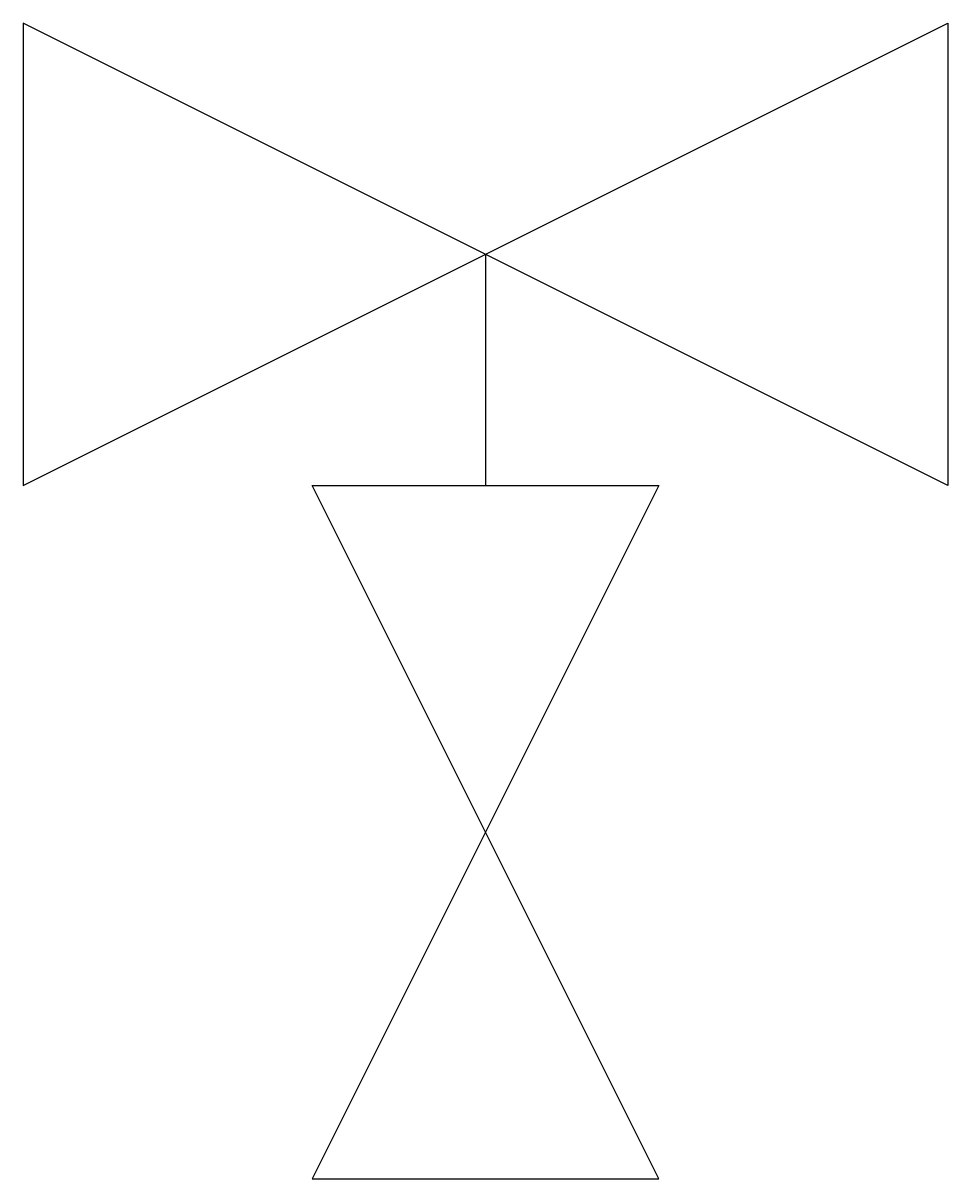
# Model space of a CAD drawing. Header units: millimetres. Extents: x -10132 to -10131.7, y 56.446 to 56.821.
import ezdxf

# ---------------------------------------------------------------- set-up
doc = ezdxf.new("R2010")
doc.units = ezdxf.units.MM
doc.header["$LTSCALE"] = 10
doc.layers.add('Tub_Válvulas', color=2, linetype='Continuous')

msp = doc.modelspace()

# ---------------------------------------------------------------- linework, layer by layer
at = {"layer": 'Tub_Válvulas'}
for p, q in [((-10131.99957, 56.82055), (-10131.99957, 56.67055)), ((-10131.99957, 56.67055), (-10131.69957, 56.82055)), ((-10131.69957, 56.67055), (-10131.99957, 56.82055)), ((-10131.69957, 56.82055), (-10131.69957, 56.67055)), ((-10131.84957, 56.74555), (-10131.84957, 56.67055)), ((-10131.90582, 56.67055), (-10131.79331, 56.67055)), ((-10131.79331, 56.67055), (-10131.90582, 56.44555)), ((-10131.79331, 56.44555), (-10131.90582, 56.67055)), ((-10131.90582, 56.44555), (-10131.79331, 56.44555))]:
    msp.add_line(p, q, dxfattribs=at)
msp.add_lwpolyline([(-10131.69957, 56.74555), (-10131.69957, 56.74555)], dxfattribs=at)

doc.saveas('drawing.dxf')
